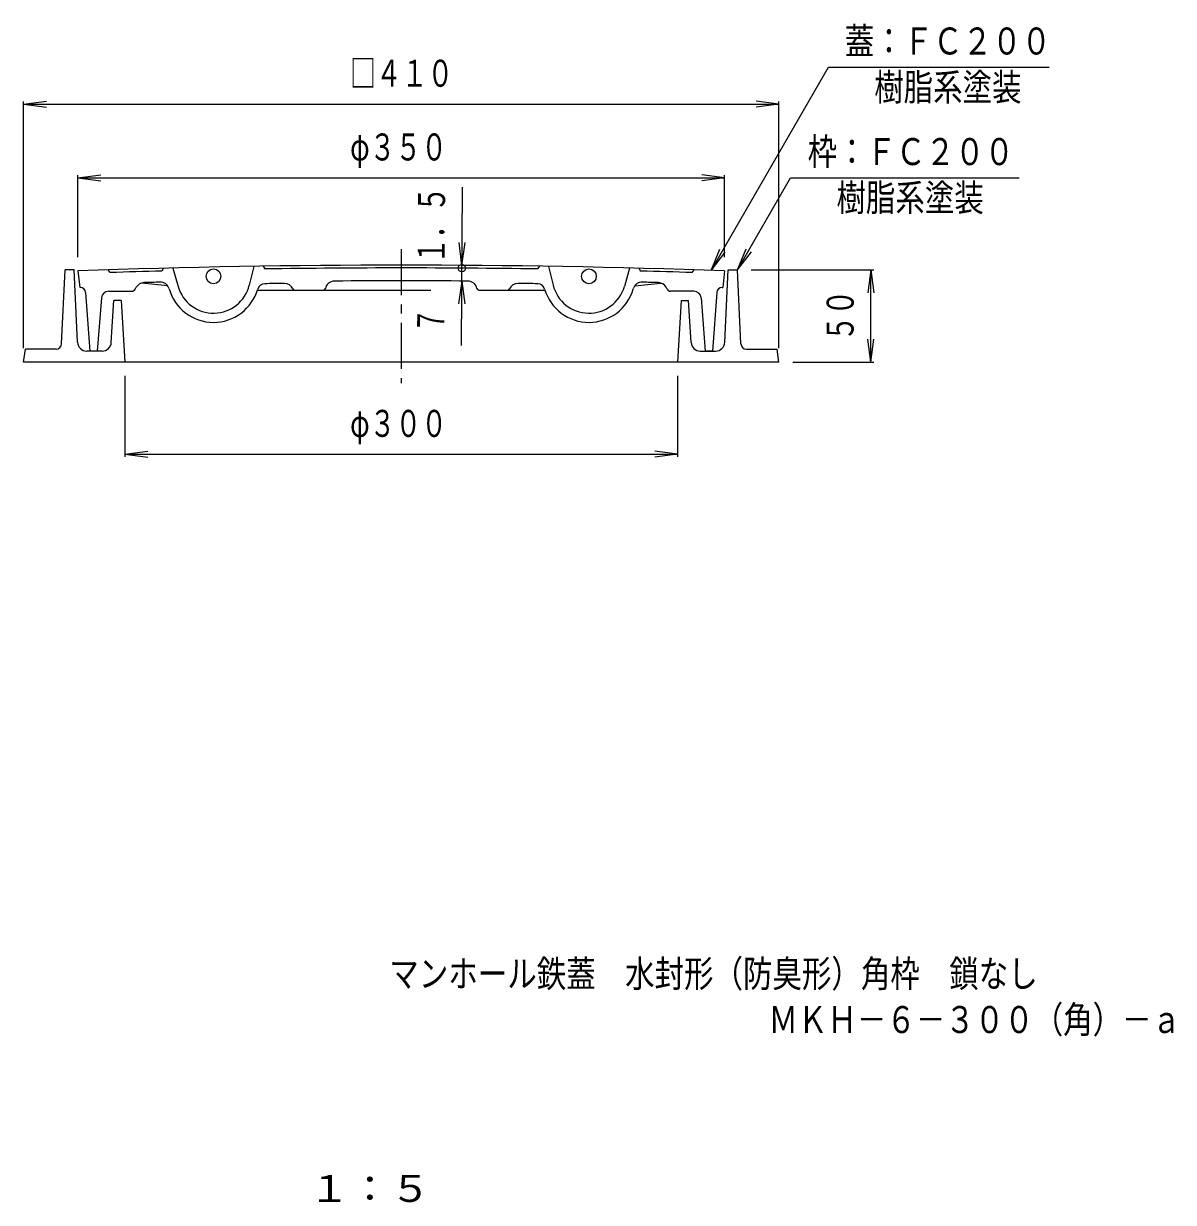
# Model space of a CAD drawing. Units: millimetres, scale not verified. Extents: x -491 to 384, y -667 to 704.
# Drawn here: x -258 to 366, y -667 to -27 of the extents above; entities that cross this region are included whole.
import ezdxf
from ezdxf.enums import TextEntityAlignment as Align

# ---------------------------------------------------------------- set-up
doc = ezdxf.new("R2010")
doc.units = ezdxf.units.MM
doc.header["$LTSCALE"] = 5
doc.header["$PDMODE"] = 32
doc.header["$PDSIZE"] = 4
doc.linetypes.add('CHAIN1', pattern=[8, 5, -1, 1, -1])
for name, color, linetype, lineweight in [('1-1_1-1ﾚｲﾔ', 2, 'Continuous', 18), ('1-2_1-2ﾚｲﾔ', 3, 'Continuous', 18), ('1-4_1-4ﾚｲﾔ', 7, 'Continuous', 18), ('1-5_1-5ﾚｲﾔ', 7, 'Continuous', 18)]:
    doc.layers.add(name, color=color, linetype=linetype, lineweight=lineweight)
doc.layers.add('F-4_F-4ﾚｲﾔ', color=2, linetype='Continuous')
doc.layers.add('F-5_F-5ﾚｲﾔ', color=6, linetype='Continuous')
doc.styles.add('ＭＳ ゴシック', font='')
doc.styles.get('ＭＳ ゴシック').set_extended_font_data('MS Gothic')

msp = doc.modelspace()

# ---------------------------------------------------------------- linework, layer by layer
at = {"layer": '1-1_1-1ﾚｲﾔ'}
for p, q in [((-237.678, -201.288), (-235.811, -161.149)), ((-230.811, -161.149), (-235.811, -161.149)), ((-228.986, -200.381), (-230.811, -161.149)), ((122.364, -200.381), (124.189, -161.149)), ((124.189, -161.149), (129.189, -161.149)), ((131.056, -201.288), (129.189, -161.149)), ((-210.672, -200.447), (-209.311, -177.649)), ((-205.311, -177.649), (-209.311, -177.649)), ((-205.311, -177.649), (-203.311, -211.149)), ((98.689, -177.649), (96.689, -211.149)), ((98.689, -177.649), (102.689, -177.649)), ((104.05, -200.447), (102.689, -177.649)), ((-258.311, -211.149), (-257.311, -204.149)), ((-240.675, -204.149), (-257.311, -204.149)), ((134.053, -204.149), (150.689, -204.149)), ((151.689, -211.149), (150.689, -204.149)), ((-215.663, -205.149), (-223.991, -205.149)), ((109.041, -205.149), (117.37, -205.149)), ((151.689, -211.149), (-258.311, -211.149))]:
    msp.add_line(p, q, dxfattribs=at)
for centre, radius, start, end in [((-240.675, -201.149), 3, 270, 357.33728), ((-223.991, -200.149), 5, 182.66301, 270), ((-215.663, -200.149), 5, 270, 356.5833), ((109.041, -200.149), 5, 183.4167, 270), ((117.37, -200.149), 5, 270, 357.33699), ((134.053, -201.149), 3, 182.66272, 270)]:
    msp.add_arc(centre, radius, start, end, dxfattribs=at)
at = {"layer": '1-2_1-2ﾚｲﾔ', "linetype": 'CHAIN1'}
msp.add_line((-53.311, -149.868), (-53.311, -222.503), dxfattribs=at)
at = {"layer": '1-2_1-2ﾚｲﾔ'}
for p, q in [((-133.314, -159.208), (-135.775, -169.33)), ((-128.315, -159.13), (-127.284, -160.615)), ((21.693, -159.13), (20.663, -160.615)), ((26.693, -159.208), (29.153, -169.33)), ((-228.811, -161.649), (-227.811, -170.649)), ((-211.311, -162.565), (-212.311, -161.096)), ((-182.304, -160.232), (-183.273, -161.757)), ((-177.305, -160.105), (-174.434, -170.119)), ((70.684, -160.105), (67.813, -170.119)), ((75.682, -160.232), (76.651, -161.757)), ((104.689, -162.565), (105.689, -161.096)), ((122.189, -161.649), (121.189, -170.649)), ((-227.601, -170.649), (-227.811, -170.649)), ((-212.107, -172.649), (-199.477, -172.649)), ((-197.736, -171.634), (-197.125, -170.554)), ((-180.038, -169.83), (-194.303, -168.257)), ((-131.348, -172.068), (-37.266, -172.068)), ((-11.204, -172.068), (24.726, -172.068)), ((73.416, -169.83), (87.682, -168.257)), ((91.115, -171.634), (90.503, -170.554)), ((105.485, -172.649), (92.855, -172.649)), ((120.98, -170.649), (121.189, -170.649)), ((-224.609, -173.432), (-222.311, -205.149)), ((-216.095, -176.342), (-218.311, -205.149)), ((109.473, -176.342), (111.689, -205.149)), ((117.987, -173.432), (115.689, -205.149)), ((-218.311, -205.149), (-222.311, -205.149)), ((115.689, -205.149), (111.689, -205.149))]:
    msp.add_line(p, q, dxfattribs=at)
for centre in [(-155.209, -164.607), (48.587, -164.607)]:
    msp.add_circle(centre, 4, dxfattribs=at)
for centre, radius, start, end in [((-53.311, -5158.567), 5000, 87.98851, 92.01149), ((-53.311, -5158.567), 4998.501, 91.48987, 91.81139), ((-53.311, -5158.567), 4998.501, 89.15204, 90.84796), ((-53.311, -5158.567), 4998.501, 88.18861, 88.51013), ((-227.601, -173.649), 3, 4.1445, 90), ((-212.107, -176.649), 4, 90, 175.60153), ((-199.477, -170.649), 2, 270, 330.00108), ((-192.774, -173.018), 5, 92.31918, 150.48114), ((-53.311, -5158.567), 4992.5, 91.50237, 91.60234), ((-184.074, -172.782), 5, 15.81207, 91.50223), ((-155.209, -164.607), 25, 195.81219, 343.96658), ((-155.209, -164.607), 20, 195.99782, 346.34012), ((-127.337, -172.617), 4, 90.85066, 163.96657), ((-53.311, -5158.567), 4990.501, 90.72798, 90.8506), ((-116.679, -173.47), 5, 23.60928, 90.42679), ((-111.181, -171.068), 1, 203.60854, 270.4776), ((-95.43, -171.068), 1, 270.68895, 349.13031), ((-89.537, -172.199), 5, 90.41618, 169.12976), ((-53.311, -5158.567), 4991.5, 89.58376, 90.41624), ((-17.084, -172.199), 5, 10.87024, 89.58382), ((-11.192, -171.068), 1, 190.86969, 269.31105), ((4.56, -171.068), 1, 269.5224, 336.39146), ((10.057, -173.47), 5, 89.57321, 156.39072), ((-53.311, -5158.567), 4990.501, 89.1494, 89.27202), ((20.715, -172.617), 4, 16.03343, 89.14934), ((48.587, -164.607), 25, 196.03342, 344.18781), ((48.587, -164.607), 20, 193.65988, 344.00218), ((77.452, -172.782), 5, 88.49777, 164.18793), ((-53.311, -5158.567), 4992.5, 88.39766, 88.49763), ((86.152, -173.018), 5, 29.51886, 87.68082), ((92.855, -170.649), 2, 209.99892, 270), ((105.485, -176.649), 4, 4.39847, 90), ((120.98, -173.649), 3, 90, 175.8555)]:
    msp.add_arc(centre, radius, start, end, dxfattribs=at)
at = {"layer": '1-4_1-4ﾚｲﾔ'}
for p, q in [((-258.311, -71.149), (-245.918, -69.517)), ((-258.311, -203.649), (-258.311, -69.649)), ((151.689, -71.149), (139.296, -69.517)), ((151.689, -203.649), (151.689, -69.649)), ((-258.311, -71.149), (151.689, -71.149)), ((-258.311, -71.149), (-245.918, -72.78)), ((151.689, -71.149), (139.296, -72.78)), ((-228.811, -111.149), (-216.418, -109.517)), ((-228.811, -154.149), (-228.811, -109.649)), ((-228.811, -111.149), (122.189, -111.149)), ((-228.811, -111.149), (-216.418, -112.78)), ((122.189, -111.149), (109.796, -109.517)), ((122.189, -111.149), (109.796, -112.78)), ((122.189, -154.149), (122.189, -109.649)), ((-20.643, -202.203), (-20.077, -116.294)), ((-20.356, -158.676), (-21.906, -146.273)), ((-20.356, -158.676), (-18.643, -146.294)), ((136.689, -161.149), (203.189, -161.149)), ((201.689, -161.149), (200.057, -173.542)), ((201.689, -211.149), (201.689, -161.149)), ((201.689, -161.149), (203.321, -173.542)), ((-20.412, -167.176), (-22.125, -179.558)), ((-20.412, -167.176), (-18.862, -179.579)), ((201.689, -211.149), (200.057, -198.756)), ((201.689, -211.149), (203.321, -198.756)), ((159.189, -211.149), (203.189, -211.149)), ((-203.311, -218.649), (-203.311, -262.649)), ((96.689, -218.649), (96.689, -262.649)), ((-203.311, -261.149), (-190.918, -259.517)), ((-203.311, -261.149), (-190.918, -262.78)), ((-203.311, -261.149), (96.689, -261.149)), ((96.689, -261.149), (84.296, -259.517)), ((96.689, -261.149), (84.296, -262.78))]:
    msp.add_line(p, q, dxfattribs=at)
msp.add_point((-20.366, -160.175), dxfattribs=at)
at = {"layer": '1-5_1-5ﾚｲﾔ'}
for p, q in [((129.189, -161.149), (158.057, -111.149)), ((158.057, -111.149), (282.084, -111.149)), ((114.911, -161.398), (119.695, -149.85)), ((114.911, -161.398), (122.521, -151.481)), ((129.189, -161.149), (133.973, -149.6)), ((129.189, -161.149), (136.799, -151.232))]:
    msp.add_line(p, q, dxfattribs=at)
msp.add_lwpolyline([(114.911, -161.398), (178.564, -51.149), (298.477, -51.149)], dxfattribs=at)

# ---------------------------------------------------------------- texts
at = {"layer": '1-4_1-4ﾚｲﾔ', "color": 3, "style": 'ＭＳ ゴシック', "width": 0.7}
for s, p in [('□４１０', (-81.061, -66.149)), ('φ３５０', (-81.061, -106.149)), ('φ３００', (-81.061, -256.149))]:
    msp.add_text(s, height=14.66, dxfattribs=at).set_placement(p, align=Align.BOTTOM_LEFT)
at = {"layer": '1-4_1-4ﾚｲﾔ', "color": 3, "style": 'ＭＳ ゴシック'}
for s, rotation, width, p in [('１．５', 89.622, 0.7, (-25.352, -157.925)), ('５０', 90, 0.7, (196.689, -199.898)), ('７', 89.623, 0.65, (-25.597, -195.168))]:
    msp.add_text(s, height=14.66, rotation=rotation, dxfattribs=dict(at, width=width)).set_placement(p, align=Align.BOTTOM_LEFT)
at = {"layer": '1-5_1-5ﾚｲﾔ', "color": 6, "style": 'ＭＳ ゴシック', "width": 0.8}
for s, p in [('蓋：ＦＣ２００', (187.447, -48.649)), ('樹脂系塗装', (203.447, -73.649)), ('枠：ＦＣ２００', (167.328, -108.649)), ('樹脂系塗装', (182.94, -133.649))]:
    msp.add_text(s, height=14.66, dxfattribs=at).set_placement(p, align=Align.BOTTOM_LEFT)
at = {"layer": 'F-4_F-4ﾚｲﾔ', "color": 6, "style": 'ＭＳ ゴシック', "width": 0.8}
msp.add_text('ＭＫＨ－６－３００（角）－ａ', height=14.66, dxfattribs=at).set_placement((146.063, -579.642), align=Align.BOTTOM_LEFT)
at = {"layer": 'F-4_F-4ﾚｲﾔ', "style": 'ＭＳ ゴシック', "width": 1.1}
msp.add_text('１：５', height=14.66, dxfattribs=at).set_placement((-103.311, -671.309), align=Align.BOTTOM_LEFT)
at = {"layer": 'F-5_F-5ﾚｲﾔ', "style": 'ＭＳ ゴシック', "width": 0.8}
msp.add_text('マンホール鉄蓋\u3000水封形（防臭形）角枠\u3000鎖なし', height=14.66, dxfattribs=at).set_placement((-59.741, -554.744), align=Align.BOTTOM_LEFT)

doc.saveas('drawing.dxf')
